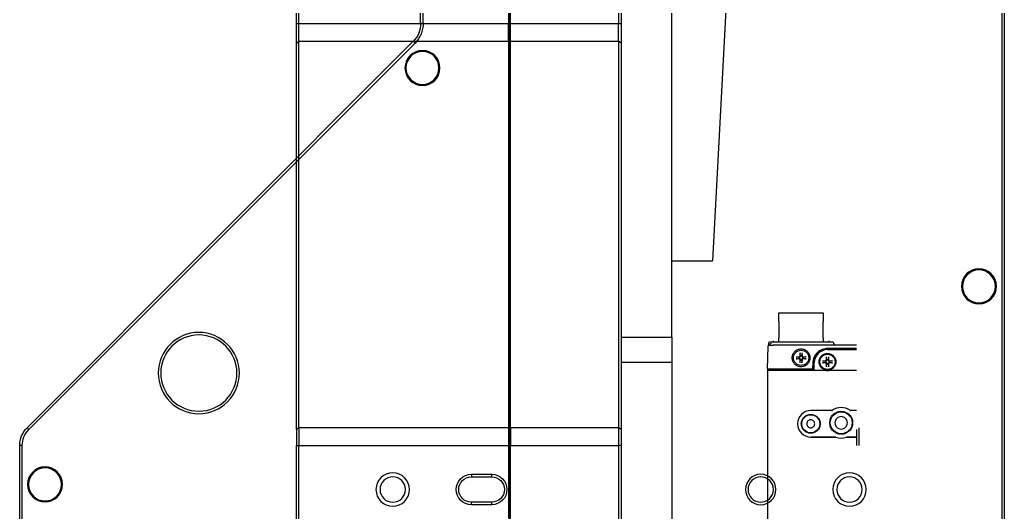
# Model space of a CAD drawing. Extents: x 500 to 100500, y -14500 to 21140.
# Drawn here: x 13304.9 to 13498.9, y -9928.5 to -9831.5 of the extents above; entities that cross this region are included whole.
import ezdxf

# ---------------------------------------------------------------- set-up
doc = ezdxf.new("R2010")
doc.units = 0
doc.linetypes.add('CENTER', pattern=[10.16, 6.35, -1.27, 1.27, -1.27])
doc.layers.get('0').update_dxf_attribs({"linetype": 'CONTINUOUS'})
for name, color, linetype in [('30', 111, 'CONTINUOUS'), ('Center', 1, 'CENTER'), ('SLD-0', 7, 'CONTINUOUS')]:
    doc.layers.add(name, color=color, linetype=linetype)

# ---------------------------------------------------------------- blocks, each defined once
blk = doc.blocks.new('KJA$C74733F11')
at = {"layer": '30', "linetype": 'Continuous', "lineweight": 25}
for p, q in [((-42, 243.58), (-42, 286.8)), ((-41.5, 243.58), (-41.5, 286.8)), ((-0.2, 286.8), (-0.2, 243.58)), ((0, 243.58), (0, 286.8)), ((0.2, 243.58), (0.2, 286.8)), ((21.5, 256.8), (21.5, 243.58)), ((-42, 243.58), (-41.5, 243.58)), ((-42, 239.7), (-42, 243.58)), ((-41.5, 240.05), (-41.5, 243.58)), ((-41.5, 243.58), (-0.2, 243.58)), ((-0.2, 240.05), (-0.2, 243.58)), ((-0.2, 243.58), (0, 243.58)), ((0, 243.58), (0.2, 243.58)), ((0, 239.91), (0, 243.58)), ((0.2, 243.58), (21.5, 243.58)), ((0.2, 240.05), (0.2, 243.58)), ((21.5, 240.05), (21.5, 243.58)), ((21.5, 243.58), (22, 243.58)), ((-42, 239.7), (-41.5, 240.05)), ((-42, 163.62), (-42, 239.7)), ((-41.5, 163.98), (-41.5, 240.05)), ((-41.5, 240.05), (-0.2, 240.05)), ((-0.2, 240.05), (-0.2, 163.98)), ((0, 239.91), (-0.2, 240.05)), ((0, 239.91), (0.2, 240.05)), ((0, 163.84), (0, 239.91)), ((0.2, 163.98), (0.2, 240.05)), ((0.2, 240.05), (21.5, 240.05)), ((21.5, 240.05), (21.5, 163.98)), ((22, 239.7), (21.5, 240.05)), ((22, 232.81), (22, 163.62)), ((-41.5, 163.98), (-42, 163.62)), ((-42, 163.62), (-42, 160.44)), ((-41.5, 163.98), (-41.5, 160.44)), ((-0.2, 163.98), (-41.5, 163.98)), ((-0.2, 163.98), (-0.2, 160.44)), ((0, 163.84), (-0.2, 163.98)), ((0.2, 163.98), (0, 163.84)), ((0, 163.84), (0, 160.44)), ((0.2, 163.98), (0.2, 160.44)), ((21.5, 163.98), (0.2, 163.98)), ((21.5, 163.98), (21.5, 160.44)), ((22, 163.62), (21.5, 163.98)), ((22, 163.62), (22, 160.44)), ((-42, 160.44), (-41.5, 160.44)), ((-42, 78.4), (-42, 160.44)), ((-41.5, 78.4), (-41.5, 160.44)), ((-41.5, 160.44), (-0.2, 160.44)), ((-0.2, 160.44), (-0.2, 146.13)), ((0, 160.44), (-0.2, 160.44)), ((0, 145.93), (0, 160.44)), ((0, 160.44), (0.2, 160.44)), ((0.2, 146.13), (0.2, 160.44)), ((0.2, 160.44), (21.5, 160.44)), ((21.5, 160.44), (21.5, 78.4)), ((22, 160.44), (21.5, 160.44)), ((22, 160.44), (22, 78.4))]:
    blk.add_line(p, q, dxfattribs=at)
blk = doc.blocks.new('KJA$C3C655F6F')
at = {"layer": '30', "linetype": 'Continuous', "lineweight": 25}
for p, q in [((-33.26, 287), (-33.26, 87.4)), ((-32.76, 287), (-32.76, 87.4)), ((81.24, 243.78), (81.24, 287)), ((81.74, 243.78), (81.74, 287)), ((81.24, 243.78), (81.74, 243.78)), ((82.85, 239.9), (83.21, 240.25)), ((158.92, 163.82), (82.85, 239.9)), ((159.28, 164.18), (83.21, 240.25)), ((159.28, 164.18), (158.92, 163.82)), ((160.24, 78.6), (160.24, 160.64)), ((160.24, 160.64), (160.74, 160.64)), ((160.74, 78.6), (160.74, 160.64)), ((71.74, 155), (67.74, 155)), ((67.74, 154.5), (67.74, 155)), ((71.74, 154.5), (67.74, 154.5)), ((71.74, 155), (71.74, 154.5)), ((67.74, 149), (67.74, 149.5)), ((67.74, 149.5), (71.74, 149.5)), ((71.74, 149), (71.74, 149.5)), ((67.74, 149), (71.74, 149))]:
    blk.add_line(p, q, dxfattribs=at)
for centre, radius in [((81.38, 235), 3.45), ((81.38, 235), 3.25), ((-28.26, 192), 3.45), ((-28.26, 192), 3.25), ((125.45, 174.93), 8), ((125.45, 174.93), 7.5), ((-2.76, 152), 3.3), ((87.24, 152), 3.3), ((155.74, 153), 3.45), ((155.74, 153), 3.25), ((-2.76, 152), 2.5), ((14.74, 152), 3), ((14.74, 152), 2.5), ((87.24, 152), 2.5)]:
    blk.add_circle(centre, radius, dxfattribs=at)
for centre, radius, start, end in [((86.74, 243.78), 5.5, 180, 225), ((86.74, 243.78), 5, 180, 225), ((155.74, 160.64), 4.5, 360, 45), ((155.74, 160.64), 5, 360, 45), ((67.74, 152), 3, 90, 270), ((67.74, 152), 2.5, 90, 270), ((71.74, 152), 3, 270, 90), ((71.74, 152), 2.5, 270, 90)]:
    blk.add_arc(centre, radius, start, end, dxfattribs=at)
blk = doc.blocks.new('KJ특성')
at = {"layer": 'Center', "ltscale": 0.5}
blk.add_line((10865.8, -70781.64, -10.47), (10865.8, -71350.14, -10.47), dxfattribs=at)
at = {"layer": 'SLD-0'}
for p, q in [((10897.8, -71150.14, -10.47), (10897.8, -70955.14, -10.47)), ((10914.8, -70967.14, -10.47), (10905.8, -71135.14, -10.47)), ((10887.8, -71075.14, -10.47), (10887.8, -71099.13, -10.47)), ((10897.8, -71135.14, -10.47), (10905.8, -71135.14, -10.47)), ((10887.8, -71150.14, -10.47), (10897.8, -71150.14, -10.47)), ((10897.8, -71150.14, -10.47), (10897.8, -71155.14, -10.47)), ((10897.8, -71155.14, -10.47), (10887.8, -71155.14, -10.47)), ((10897.8, -71155.14, -10.47), (10897.8, -71190.14, -10.47))]:
    blk.add_line(p, q, dxfattribs=at)
at = {"layer": '30', "xscale": -1}
blk.add_blockref('KJA$C3C655F6F', (10930.03, -71332.14, -10.47), dxfattribs=at)
at = {"layer": '30'}
blk.add_blockref('KJA$C74733F11', (10865.8, -71331.94, -10.47), dxfattribs=at)
blk = doc.blocks.new('KJVision R')
at = {"color": 2, "linetype": 'Continuous', "lineweight": 25}
for p, q in [((9887.57, -71145.4, 54.87), (9887.57, -71147.1, 54.87)), ((9896.42, -71145.4, 54.87), (9887.57, -71145.4, 54.87)), ((9896.42, -71147.1, 54.87), (9896.42, -71145.4, 54.87)), ((9887.64, -71147.1, 54.87), (9887.64, -71150.3, 54.87)), ((9896.35, -71150.3, 54.87), (9896.35, -71147.1, 54.87)), ((9885.55, -71151.29, 54.87), (9885.53, -71151.89, 54.87)), ((9886.5, -71150.85, 54.87), (9886.5, -71151.1, 54.87)), ((9887.57, -71150.3, 54.87), (9887.57, -71150.94, 54.87)), ((9896.42, -71150.94, 54.87), (9896.42, -71150.3, 54.87)), ((9897.5, -71151.1, 54.87), (9897.5, -71150.85, 54.87)), ((9898.45, -71151.41, 54.87), (9898.44, -71151.29, 54.87)), ((9885.4, -71156.4, 54.87), (9885.52, -71151.99, 54.87)), ((9902.9, -71151.7, 54.87), (9886.52, -71151.7, 54.87)), ((9891.81, -71153.78, 54.87), (9891.82, -71153.23, 54.87)), ((9891.89, -71153.78, 54.87), (9891.82, -71153.37, 54.87)), ((9892.17, -71153.37, 54.87), (9892.1, -71153.78, 54.87)), ((9892.17, -71153.23, 54.87), (9892.18, -71153.78, 54.87)), ((9897.2, -71152.36, 54.87), (9902.9, -71152.36, 54.87)), ((9902.9, -71152.37, 54.87), (9897.2, -71152.37, 54.87)), ((9897.2, -71152.6, 54.87), (9902.9, -71152.6, 54.87)), ((9891.02, -71154.03, 54.87), (9891.56, -71154.02, 54.87)), ((9891.56, -71154.4, 54.87), (9891.02, -71154.39, 54.87)), ((9891.15, -71154.04, 54.87), (9891.56, -71154.1, 54.87)), ((9891.56, -71154.32, 54.87), (9891.15, -71154.38, 54.87)), ((9891.56, -71154.1, 54.87), (9891.6, -71154.11, 54.87)), ((9891.6, -71154.31, 54.87), (9891.56, -71154.32, 54.87)), ((9891.82, -71155.19, 54.87), (9891.81, -71154.64, 54.87)), ((9891.82, -71155.05, 54.87), (9891.89, -71154.64, 54.87)), ((9891.89, -71153.82, 54.87), (9891.89, -71153.78, 54.87)), ((9891.89, -71154.64, 54.87), (9891.89, -71154.6, 54.87)), ((9892.1, -71153.78, 54.87), (9892.1, -71153.82, 54.87)), ((9892.1, -71154.6, 54.87), (9892.1, -71154.64, 54.87)), ((9892.1, -71154.64, 54.87), (9892.17, -71155.05, 54.87)), ((9892.18, -71154.64, 54.87), (9892.17, -71155.19, 54.87)), ((9892.39, -71154.11, 54.87), (9892.43, -71154.1, 54.87)), ((9892.43, -71154.32, 54.87), (9892.39, -71154.31, 54.87)), ((9892.43, -71154.02, 54.87), (9892.97, -71154.03, 54.87)), ((9892.43, -71154.1, 54.87), (9892.84, -71154.04, 54.87)), ((9892.84, -71154.38, 54.87), (9892.43, -71154.32, 54.87)), ((9892.97, -71154.39, 54.87), (9892.43, -71154.4, 54.87)), ((9894.32, -71156.4, 54.87), (9894.36, -71155.13, 54.87)), ((9894.37, -71155.13, 54.87), (9894.33, -71156.7, 54.87)), ((9894.55, -71156.7, 54.87), (9894.6, -71155.13, 54.87)), ((9896.22, -71154.82, 54.87), (9896.76, -71154.81, 54.87)), ((9896.76, -71155.19, 54.87), (9896.22, -71155.18, 54.87)), ((9896.35, -71154.83, 54.87), (9896.76, -71154.89, 54.87)), ((9896.76, -71155.11, 54.87), (9896.35, -71155.17, 54.87)), ((9896.76, -71154.89, 54.87), (9896.8, -71154.9, 54.87)), ((9896.8, -71155.1, 54.87), (9896.76, -71155.11, 54.87)), ((9897.01, -71154.57, 54.87), (9897.02, -71154.02, 54.87)), ((9897.09, -71154.57, 54.87), (9897.02, -71154.16, 54.87)), ((9897.09, -71154.61, 54.87), (9897.09, -71154.57, 54.87)), ((9897.37, -71154.16, 54.87), (9897.3, -71154.57, 54.87)), ((9897.3, -71154.57, 54.87), (9897.3, -71154.61, 54.87)), ((9897.37, -71154.02, 54.87), (9897.38, -71154.57, 54.87)), ((9897.59, -71154.9, 54.87), (9897.63, -71154.89, 54.87)), ((9897.63, -71155.11, 54.87), (9897.59, -71155.1, 54.87)), ((9897.63, -71154.81, 54.87), (9898.17, -71154.82, 54.87)), ((9897.63, -71154.89, 54.87), (9898.04, -71154.83, 54.87)), ((9898.04, -71155.17, 54.87), (9897.63, -71155.11, 54.87)), ((9898.17, -71155.18, 54.87), (9897.63, -71155.19, 54.87)), ((9885.4, -71156.4, 54.87), (9885.4, -71156.7, 54.87)), ((9885.4, -71156.7, 54.87), (9885.4, -71191.6, 54.87)), ((9886.4, -71156.7, 54.87), (9885.4, -71156.7, 54.87)), ((9886.4, -71156.4, 54.87), (9894.32, -71156.4, 54.87)), ((9894.55, -71156.7, 54.87), (9886.4, -71156.7, 54.87)), ((9894.32, -71156.7, 54.87), (9894.32, -71156.4, 54.87)), ((9896.71, -71156.7, 54.87), (9894.55, -71156.7, 54.87)), ((9897.02, -71155.98, 54.87), (9897.01, -71155.43, 54.87)), ((9897.02, -71155.84, 54.87), (9897.09, -71155.43, 54.87)), ((9897.09, -71155.43, 54.87), (9897.09, -71155.39, 54.87)), ((9897.3, -71155.39, 54.87), (9897.3, -71155.43, 54.87)), ((9897.3, -71155.43, 54.87), (9897.37, -71155.84, 54.87)), ((9897.38, -71155.43, 54.87), (9897.37, -71155.98, 54.87)), ((9902.9, -71156.7, 54.87), (9897.68, -71156.7, 54.87)), ((9898.1, -71164.6, 54.87), (9893.9, -71164.6, 54.87)), ((9898.1, -71164.6, 54.87), (9898.1, -71164.6, 54.87)), ((9901.69, -71164.6, 54.87), (9901.69, -71164.6, 54.87)), ((9902.9, -71164.6, 54.87), (9901.69, -71164.6, 54.87)), ((9902.9, -71168.31, 54.87), (9902.9, -71171.49, 54.87)), ((9903.4, -71167.96, 54.87), (9903.4, -71171.49, 54.87)), ((9898.82, -71169.8, 54.87), (9893.9, -71169.8, 54.87)), ((9893.9, -71169.8, 54.87), (9898.82, -71169.8, 54.87)), ((9898.82, -71169.8, 54.87), (9898.82, -71169.8, 54.87)), ((9902.9, -71169.8, 54.87), (9900.97, -71169.8, 54.87)), ((9900.97, -71169.8, 54.87), (9900.97, -71169.8, 54.87)), ((9900.97, -71169.8, 54.87), (9902.9, -71169.8, 54.87))]:
    blk.add_line(p, q, dxfattribs=at)
for centre, radius in [((9892, -71154.21, 54.87), 1.5), ((9897.2, -71155, 54.87), 1.5), ((9899.9, -71167, 54.87), 2.17), ((9893.9, -71167.2, 54.87), 1.78)]:
    blk.add_circle(centre, radius, dxfattribs=at)
for centre, radius, start, end in [((9885.75, -71151.3, 54.87), 0.2, 90, 178.5), ((9898.24, -71151.3, 54.87), 0.2, 1.5, 90), ((9898.75, -71151.4, 54.87), 0.3, 181.5, 270), ((9897.2, -71155.2, 54.87), 2.6, 90, 178.5), ((9892, -71154.21, 54.87), 0.405, 165.0998, 194.9002), ((9892, -71154.21, 54.87), 0.405, 75.0998, 104.9002), ((9892, -71154.21, 54.87), 0.405, 255.0998, 284.9002), ((9892, -71154.21, 54.87), 0.405, 345.0998, 14.9002), ((9897.2, -71155, 54.87), 0.405, 165.0998, 194.9002), ((9897.2, -71155, 54.87), 0.405, 75.0998, 104.9002), ((9897.2, -71155, 54.87), 0.405, 345.0998, 14.9002), ((9897.2, -71155, 54.87), 0.405, 255.0998, 284.9002), ((9893.9, -71167.2, 54.87), 2.6, 90, 270), ((9899.9, -71167, 54.87), 3, 53.1134, 126.8866), ((9899.9, -71167, 54.87), 3, 248.9515, 291.0485), ((9899.9, -71167, 54.87), 3, 248.9512, 291.0488)]:
    blk.add_arc(centre, radius, start, end, dxfattribs=at)
for points, knots in [([(9886.09, -71151.41, 54.87), (9885.93, -71151.46, 54.87), (9885.61, -71151.57, 54.87), (9885.56, -71151.78, 54.87), (9885.53, -71151.89, 54.87)], [0, 0, 0, 0, 0.500795, 1, 1, 1, 1]), ([(9898.24, -71151.1, 54.87), (9898.16, -71151.1, 54.87), (9898.03, -71151.1, 54.87), (9897.25, -71151.1, 54.87), (9896.45, -71151.1, 54.87), (9895.45, -71151.1, 54.87), (9893.99, -71151.1, 54.87), (9892, -71151.1, 54.87), (9890, -71151.1, 54.87), (9888.54, -71151.1, 54.87), (9887.54, -71151.1, 54.87), (9886.74, -71151.1, 54.87), (9885.96, -71151.1, 54.87), (9885.83, -71151.1, 54.87), (9885.75, -71151.1, 54.87)], [0, 0, 0, 0, 0.119728, 0.18418, 0.25, 0.31582, 0.380272, 0.5, 0.619728, 0.68418, 0.75, 0.81582, 0.880272, 1, 1, 1, 1]), ([(9885.88, -71151.7, 54.87), (9885.84, -71151.7, 54.87), (9885.75, -71151.71, 54.87), (9885.7, -71151.73, 54.87), (9885.67, -71151.74, 54.87)], [0, 0, 0, 0, 0.480604, 1, 1, 1, 1]), ([(9885.93, -71151.7, 54.87), (9885.96, -71151.7, 54.87), (9886.02, -71151.7, 54.87), (9886.13, -71151.7, 54.87), (9886.29, -71151.7, 54.87), (9886.43, -71151.7, 54.87), (9886.52, -71151.7, 54.87)], [0, 0, 0, 0, 0.206367, 0.413511, 0.619889, 1, 1, 1, 1]), ([(9891.82, -71153.23, 54.87), (9891.82, -71153.25, 54.87), (9891.82, -71153.28, 54.87), (9891.82, -71153.31, 54.87), (9891.82, -71153.35, 54.87), (9891.82, -71153.36, 54.87), (9891.82, -71153.37, 54.87)], [0, 0, 0, 0, 0.25462, 0.498285, 0.749871, 1, 1, 1, 1]), ([(9892.17, -71153.23, 54.87), (9892.17, -71153.25, 54.87), (9892.17, -71153.27, 54.87), (9892.17, -71153.31, 54.87), (9892.17, -71153.35, 54.87), (9892.17, -71153.36, 54.87), (9892.17, -71153.37, 54.87)], [0, 0, 0, 0, 0.251974, 0.498089, 0.747202, 1, 1, 1, 1]), ([(9894.36, -71155.13, 54.87), (9894.4, -71154.78, 54.87), (9894.48, -71154.23, 54.87), (9894.84, -71153.59, 54.87), (9895.2, -71153.15, 54.87), (9895.65, -71152.8, 54.87), (9896.3, -71152.46, 54.87), (9896.84, -71152.4, 54.87), (9897.2, -71152.36, 54.87)], [0, 0, 0, 0, 0.23985, 0.369897, 0.500055, 0.630085, 0.760226, 1, 1, 1, 1]), ([(9891.02, -71154.03, 54.87), (9891.03, -71154.03, 54.87), (9891.06, -71154.03, 54.87), (9891.1, -71154.03, 54.87), (9891.13, -71154.03, 54.87), (9891.15, -71154.04, 54.87), (9891.15, -71154.04, 54.87)], [0, 0, 0, 0, 0.251974, 0.498089, 0.747202, 1, 1, 1, 1]), ([(9891.02, -71154.39, 54.87), (9891.03, -71154.39, 54.87), (9891.06, -71154.39, 54.87), (9891.1, -71154.39, 54.87), (9891.13, -71154.39, 54.87), (9891.15, -71154.38, 54.87), (9891.15, -71154.38, 54.87)], [0, 0, 0, 0, 0.25462, 0.498285, 0.749871, 1, 1, 1, 1]), ([(9891.6, -71154.11, 54.87), (9891.64, -71154.1, 54.87), (9891.69, -71154.09, 54.87), (9891.76, -71154.05, 54.87), (9891.8, -71154.02, 54.87), (9891.84, -71153.97, 54.87), (9891.88, -71153.91, 54.87), (9891.88, -71153.85, 54.87), (9891.89, -71153.82, 54.87)], [0, 0, 0, 0, 0.248487, 0.381526, 0.5, 0.618379, 0.751513, 1, 1, 1, 1]), ([(9891.89, -71154.6, 54.87), (9891.88, -71154.57, 54.87), (9891.88, -71154.51, 54.87), (9891.84, -71154.45, 54.87), (9891.8, -71154.4, 54.87), (9891.76, -71154.37, 54.87), (9891.69, -71154.33, 54.87), (9891.64, -71154.32, 54.87), (9891.6, -71154.31, 54.87)], [0, 0, 0, 0, 0.248487, 0.381527, 0.5, 0.618379, 0.751513, 1, 1, 1, 1]), ([(9891.82, -71155.19, 54.87), (9891.82, -71155.17, 54.87), (9891.82, -71155.14, 54.87), (9891.82, -71155.11, 54.87), (9891.82, -71155.07, 54.87), (9891.82, -71155.06, 54.87), (9891.82, -71155.05, 54.87)], [0, 0, 0, 0, 0.251974, 0.498089, 0.747202, 1, 1, 1, 1]), ([(9892.1, -71153.82, 54.87), (9892.11, -71153.85, 54.87), (9892.12, -71153.91, 54.87), (9892.15, -71153.97, 54.87), (9892.19, -71154.02, 54.87), (9892.23, -71154.05, 54.87), (9892.3, -71154.09, 54.87), (9892.35, -71154.1, 54.87), (9892.39, -71154.11, 54.87)], [0, 0, 0, 0, 0.248487, 0.381527, 0.5, 0.618379, 0.751513, 1, 1, 1, 1]), ([(9892.39, -71154.31, 54.87), (9892.35, -71154.32, 54.87), (9892.3, -71154.33, 54.87), (9892.23, -71154.37, 54.87), (9892.19, -71154.4, 54.87), (9892.15, -71154.45, 54.87), (9892.12, -71154.51, 54.87), (9892.11, -71154.57, 54.87), (9892.1, -71154.6, 54.87)], [0, 0, 0, 0, 0.248487, 0.3815269, 0.4999999, 0.6183783, 0.751513, 1, 1, 1, 1]), ([(9892.17, -71155.19, 54.87), (9892.17, -71155.17, 54.87), (9892.17, -71155.14, 54.87), (9892.17, -71155.11, 54.87), (9892.17, -71155.07, 54.87), (9892.17, -71155.06, 54.87), (9892.17, -71155.05, 54.87)], [0, 0, 0, 0, 0.2546203, 0.498285, 0.7498711, 1, 1, 1, 1]), ([(9892.97, -71154.03, 54.87), (9892.96, -71154.03, 54.87), (9892.93, -71154.03, 54.87), (9892.89, -71154.03, 54.87), (9892.86, -71154.03, 54.87), (9892.84, -71154.04, 54.87), (9892.84, -71154.04, 54.87)], [0, 0, 0, 0, 0.25462, 0.498285, 0.749871, 1, 1, 1, 1]), ([(9892.84, -71154.38, 54.87), (9892.84, -71154.38, 54.87), (9892.86, -71154.39, 54.87), (9892.89, -71154.39, 54.87), (9892.93, -71154.39, 54.87), (9892.96, -71154.39, 54.87), (9892.97, -71154.39, 54.87)], [0, 0, 0, 0, 0.2527979, 0.5019113, 0.7480262, 1, 1, 1, 1]), ([(9896.22, -71154.82, 54.87), (9896.23, -71154.82, 54.87), (9896.26, -71154.82, 54.87), (9896.3, -71154.82, 54.87), (9896.33, -71154.82, 54.87), (9896.35, -71154.83, 54.87), (9896.35, -71154.83, 54.87)], [0, 0, 0, 0, 0.251974, 0.498089, 0.747202, 1, 1, 1, 1]), ([(9896.22, -71155.18, 54.87), (9896.23, -71155.18, 54.87), (9896.26, -71155.18, 54.87), (9896.3, -71155.18, 54.87), (9896.33, -71155.18, 54.87), (9896.35, -71155.17, 54.87), (9896.35, -71155.17, 54.87)], [0, 0, 0, 0, 0.25462, 0.498285, 0.749871, 1, 1, 1, 1]), ([(9896.8, -71154.9, 54.87), (9896.84, -71154.89, 54.87), (9896.89, -71154.88, 54.87), (9896.96, -71154.84, 54.87), (9897, -71154.81, 54.87), (9897.04, -71154.76, 54.87), (9897.08, -71154.7, 54.87), (9897.08, -71154.64, 54.87), (9897.09, -71154.61, 54.87)], [0, 0, 0, 0, 0.248487, 0.3815264, 0.4999999, 0.6183789, 0.751513, 1, 1, 1, 1]), ([(9897.09, -71155.39, 54.87), (9897.08, -71155.36, 54.87), (9897.08, -71155.3, 54.87), (9897.04, -71155.24, 54.87), (9897, -71155.19, 54.87), (9896.96, -71155.16, 54.87), (9896.89, -71155.12, 54.87), (9896.84, -71155.11, 54.87), (9896.8, -71155.1, 54.87)], [0, 0, 0, 0, 0.248487, 0.381527, 0.5, 0.618379, 0.751513, 1, 1, 1, 1]), ([(9897.02, -71154.02, 54.87), (9897.02, -71154.04, 54.87), (9897.02, -71154.07, 54.87), (9897.02, -71154.1, 54.87), (9897.02, -71154.14, 54.87), (9897.02, -71154.15, 54.87), (9897.02, -71154.16, 54.87)], [0, 0, 0, 0, 0.25462, 0.498285, 0.749871, 1, 1, 1, 1]), ([(9897.3, -71154.61, 54.87), (9897.31, -71154.64, 54.87), (9897.32, -71154.7, 54.87), (9897.35, -71154.76, 54.87), (9897.39, -71154.81, 54.87), (9897.43, -71154.84, 54.87), (9897.5, -71154.88, 54.87), (9897.55, -71154.89, 54.87), (9897.59, -71154.9, 54.87)], [0, 0, 0, 0, 0.248487, 0.381527, 0.5, 0.618379, 0.751513, 1, 1, 1, 1]), ([(9897.59, -71155.1, 54.87), (9897.55, -71155.11, 54.87), (9897.5, -71155.12, 54.87), (9897.43, -71155.16, 54.87), (9897.39, -71155.19, 54.87), (9897.35, -71155.24, 54.87), (9897.32, -71155.3, 54.87), (9897.31, -71155.36, 54.87), (9897.3, -71155.39, 54.87)], [0, 0, 0, 0, 0.248487, 0.3815267, 0.4999999, 0.6183791, 0.751513, 1, 1, 1, 1]), ([(9897.37, -71154.02, 54.87), (9897.37, -71154.04, 54.87), (9897.37, -71154.06, 54.87), (9897.37, -71154.1, 54.87), (9897.37, -71154.14, 54.87), (9897.37, -71154.15, 54.87), (9897.37, -71154.16, 54.87)], [0, 0, 0, 0, 0.251974, 0.498089, 0.747202, 1, 1, 1, 1]), ([(9898.17, -71154.82, 54.87), (9898.16, -71154.82, 54.87), (9898.13, -71154.82, 54.87), (9898.09, -71154.82, 54.87), (9898.06, -71154.82, 54.87), (9898.04, -71154.83, 54.87), (9898.04, -71154.83, 54.87)], [0, 0, 0, 0, 0.2546203, 0.498285, 0.7498711, 1, 1, 1, 1]), ([(9898.04, -71155.17, 54.87), (9898.04, -71155.17, 54.87), (9898.06, -71155.18, 54.87), (9898.09, -71155.18, 54.87), (9898.13, -71155.18, 54.87), (9898.16, -71155.18, 54.87), (9898.17, -71155.18, 54.87)], [0, 0, 0, 0, 0.252798, 0.501911, 0.748026, 1, 1, 1, 1]), ([(9885.4, -71156.4, 54.87), (9885.42, -71156.4, 54.87), (9885.45, -71156.39, 54.87), (9885.68, -71156.39, 54.87), (9886.01, -71156.39, 54.87), (9886.27, -71156.4, 54.87), (9886.4, -71156.4, 54.87)], [0, 0, 0, 0, 0.250005, 0.5, 0.749995, 1, 1, 1, 1]), ([(9897.2, -71156.75, 54.87), (9897.09, -71156.75, 54.87), (9896.95, -71156.74, 54.87), (9896.8, -71156.71, 54.87), (9896.74, -71156.7, 54.87), (9896.72, -71156.7, 54.87), (9896.71, -71156.7, 54.87), (9896.71, -71156.7, 54.87)], [0, 0, 0, 0, 0.625996, 0.86867, 0.95644, 0.98373, 1, 1, 1, 1]), ([(9897.02, -71155.98, 54.87), (9897.02, -71155.96, 54.87), (9897.02, -71155.93, 54.87), (9897.02, -71155.9, 54.87), (9897.02, -71155.86, 54.87), (9897.02, -71155.85, 54.87), (9897.02, -71155.84, 54.87)], [0, 0, 0, 0, 0.251974, 0.498089, 0.747202, 1, 1, 1, 1]), ([(9897.68, -71156.7, 54.87), (9897.68, -71156.7, 54.87), (9897.62, -71156.71, 54.87), (9897.46, -71156.74, 54.87), (9897.29, -71156.75, 54.87), (9897.2, -71156.75, 54.87)], [0, 0, 0, 0, 0.017695, 0.393401, 1, 1, 1, 1]), ([(9897.37, -71155.98, 54.87), (9897.37, -71155.96, 54.87), (9897.37, -71155.93, 54.87), (9897.37, -71155.9, 54.87), (9897.37, -71155.86, 54.87), (9897.37, -71155.85, 54.87), (9897.37, -71155.84, 54.87)], [0, 0, 0, 0, 0.25462, 0.498285, 0.749871, 1, 1, 1, 1]), ([(9898.06, -71164.5, 54.87), (9898.07, -71164.51, 54.87), (9898.07, -71164.52, 54.87), (9898.08, -71164.55, 54.87), (9898.08, -71164.57, 54.87), (9898.09, -71164.58, 54.87), (9898.09, -71164.6, 54.87), (9898.1, -71164.6, 54.87), (9898.1, -71164.6, 54.87)], [0, 0, 0, 0, 0.158219, 0.294543, 0.500921, 0.633319, 0.76057, 1, 1, 1, 1]), ([(9901.69, -71164.6, 54.87), (9901.69, -71164.6, 54.87), (9901.7, -71164.6, 54.87), (9901.7, -71164.58, 54.87), (9901.71, -71164.57, 54.87), (9901.71, -71164.55, 54.87), (9901.72, -71164.52, 54.87), (9901.72, -71164.51, 54.87), (9901.73, -71164.5, 54.87)], [0, 0, 0, 0, 0.23945, 0.366696, 0.49908, 0.70549, 0.841806, 1, 1, 1, 1]), ([(9898.8, -71169.9, 54.87), (9898.8, -71169.89, 54.87), (9898.8, -71169.87, 54.87), (9898.81, -71169.85, 54.87), (9898.81, -71169.83, 54.87), (9898.81, -71169.82, 54.87), (9898.82, -71169.8, 54.87), (9898.82, -71169.8, 54.87), (9898.82, -71169.8, 54.87)], [0, 0, 0, 0, 0.1575598, 0.3058011, 0.4447477, 0.5744305, 0.8052394, 1, 1, 1, 1]), ([(9900.99, -71169.9, 54.87), (9900.99, -71169.89, 54.87), (9900.99, -71169.87, 54.87), (9900.98, -71169.85, 54.87), (9900.98, -71169.83, 54.87), (9900.98, -71169.82, 54.87), (9900.97, -71169.8, 54.87), (9900.97, -71169.8, 54.87), (9900.97, -71169.8, 54.87)], [0, 0, 0, 0, 0.15756, 0.3058014, 0.4447481, 0.5744309, 0.8052397, 1, 1, 1, 1])]:
    blk.add_open_spline(points, degree=3, knots=knots, dxfattribs=at)
for points in [[(9885.52, -71151.99, 54.87), (9885.52, -71151.95, 54.87), (9885.53, -71151.88, 54.87), (9885.6, -71151.78, 54.87), (9885.7, -71151.71, 54.87), (9885.78, -71151.7, 54.87), (9885.82, -71151.7, 54.87)], [(9893.75, -71154.21, 54.87), (9893.72, -71153.98, 54.87), (9893.67, -71153.52, 54.87), (9893.26, -71152.94, 54.87), (9892.68, -71152.55, 54.87), (9891.99, -71152.41, 54.87), (9891.31, -71152.55, 54.87), (9890.73, -71152.94, 54.87), (9890.34, -71153.52, 54.87), (9890.2, -71154.21, 54.87), (9890.34, -71154.9, 54.87), (9890.73, -71155.48, 54.87), (9891.31, -71155.87, 54.87), (9891.99, -71156.01, 54.87), (9892.68, -71155.87, 54.87), (9893.26, -71155.48, 54.87), (9893.67, -71154.9, 54.87), (9893.72, -71154.44, 54.87), (9893.75, -71154.21, 54.87)], [(9897.2, -71152.37, 54.87), (9896.83, -71152.41, 54.87), (9896.1, -71152.5, 54.87), (9895.18, -71153.13, 54.87), (9894.52, -71154.04, 54.87), (9894.42, -71154.76, 54.87), (9894.37, -71155.13, 54.87)], [(9895.53, -71155, 54.87), (9895.56, -71155.22, 54.87), (9895.61, -71155.65, 54.87), (9895.99, -71156.2, 54.87), (9896.54, -71156.57, 54.87), (9897.2, -71156.7, 54.87), (9897.85, -71156.57, 54.87), (9898.4, -71156.2, 54.87), (9898.77, -71155.65, 54.87), (9898.9, -71155, 54.87), (9898.77, -71154.35, 54.87), (9898.4, -71153.79, 54.87), (9897.85, -71153.43, 54.87), (9897.2, -71153.3, 54.87), (9896.54, -71153.43, 54.87), (9895.99, -71153.79, 54.87), (9895.61, -71154.35, 54.87), (9895.56, -71154.78, 54.87), (9895.53, -71155, 54.87)], [(9891.56, -71154.02, 54.87), (9891.59, -71154.02, 54.87), (9891.66, -71154.01, 54.87), (9891.74, -71153.95, 54.87), (9891.79, -71153.87, 54.87), (9891.8, -71153.81, 54.87), (9891.81, -71153.78, 54.87)], [(9891.81, -71154.64, 54.87), (9891.8, -71154.61, 54.87), (9891.79, -71154.55, 54.87), (9891.74, -71154.47, 54.87), (9891.66, -71154.41, 54.87), (9891.59, -71154.4, 54.87), (9891.56, -71154.4, 54.87)], [(9892.18, -71153.78, 54.87), (9892.19, -71153.81, 54.87), (9892.2, -71153.87, 54.87), (9892.25, -71153.95, 54.87), (9892.33, -71154.01, 54.87), (9892.4, -71154.02, 54.87), (9892.43, -71154.02, 54.87)], [(9892.43, -71154.4, 54.87), (9892.4, -71154.4, 54.87), (9892.33, -71154.41, 54.87), (9892.25, -71154.47, 54.87), (9892.2, -71154.55, 54.87), (9892.19, -71154.61, 54.87), (9892.18, -71154.64, 54.87)], [(9896.76, -71154.81, 54.87), (9896.79, -71154.81, 54.87), (9896.86, -71154.8, 54.87), (9896.94, -71154.74, 54.87), (9896.99, -71154.66, 54.87), (9897, -71154.6, 54.87), (9897.01, -71154.57, 54.87)], [(9897.01, -71155.43, 54.87), (9897, -71155.4, 54.87), (9896.99, -71155.34, 54.87), (9896.94, -71155.26, 54.87), (9896.86, -71155.2, 54.87), (9896.79, -71155.19, 54.87), (9896.76, -71155.19, 54.87)], [(9897.38, -71154.57, 54.87), (9897.39, -71154.6, 54.87), (9897.4, -71154.66, 54.87), (9897.45, -71154.74, 54.87), (9897.53, -71154.8, 54.87), (9897.6, -71154.81, 54.87), (9897.63, -71154.81, 54.87)], [(9897.63, -71155.19, 54.87), (9897.6, -71155.19, 54.87), (9897.53, -71155.2, 54.87), (9897.45, -71155.26, 54.87), (9897.4, -71155.34, 54.87), (9897.39, -71155.4, 54.87), (9897.38, -71155.43, 54.87)], [(9897.64, -71167, 54.87), (9897.68, -71167.29, 54.87), (9897.74, -71167.88, 54.87), (9898.26, -71168.63, 54.87), (9899.01, -71169.13, 54.87), (9899.9, -71169.31, 54.87), (9900.78, -71169.13, 54.87), (9901.53, -71168.63, 54.87), (9902.03, -71167.88, 54.87), (9902.21, -71167, 54.87), (9902.03, -71166.12, 54.87), (9901.53, -71165.37, 54.87), (9900.78, -71164.86, 54.87), (9899.9, -71164.69, 54.87), (9899.01, -71164.86, 54.87), (9898.26, -71165.37, 54.87), (9897.74, -71166.12, 54.87), (9897.68, -71166.7, 54.87), (9897.64, -71167, 54.87)], [(9892.04, -71167.2, 54.87), (9892.07, -71167.44, 54.87), (9892.13, -71167.93, 54.87), (9892.55, -71168.54, 54.87), (9893.17, -71168.96, 54.87), (9893.9, -71169.1, 54.87), (9894.62, -71168.96, 54.87), (9895.24, -71168.54, 54.87), (9895.65, -71167.93, 54.87), (9895.8, -71167.2, 54.87), (9895.65, -71166.47, 54.87), (9895.24, -71165.86, 54.87), (9894.62, -71165.44, 54.87), (9893.9, -71165.3, 54.87), (9893.17, -71165.44, 54.87), (9892.55, -71165.86, 54.87), (9892.13, -71166.47, 54.87), (9892.07, -71166.96, 54.87), (9892.04, -71167.2, 54.87)], [(9893.9, -71166.42, 54.87), (9894, -71166.43, 54.87), (9894.2, -71166.45, 54.87), (9894.46, -71166.63, 54.87), (9894.64, -71166.89, 54.87), (9894.7, -71167.2, 54.87), (9894.64, -71167.51, 54.87), (9894.46, -71167.77, 54.87), (9894.2, -71167.94, 54.87), (9893.9, -71168, 54.87), (9893.59, -71167.94, 54.87), (9893.33, -71167.77, 54.87), (9893.15, -71167.51, 54.87), (9893.09, -71167.2, 54.87), (9893.15, -71166.89, 54.87), (9893.33, -71166.63, 54.87), (9893.59, -71166.45, 54.87), (9893.79, -71166.43, 54.87), (9893.9, -71166.42, 54.87)], [(9901.12, -71167, 54.87), (9901.11, -71167.16, 54.87), (9901.07, -71167.48, 54.87), (9900.78, -71167.89, 54.87), (9900.38, -71168.17, 54.87), (9899.89, -71168.26, 54.87), (9899.41, -71168.17, 54.87), (9899, -71167.89, 54.87), (9898.73, -71167.48, 54.87), (9898.63, -71167, 54.87), (9898.73, -71166.52, 54.87), (9899, -71166.11, 54.87), (9899.41, -71165.83, 54.87), (9899.89, -71165.74, 54.87), (9900.38, -71165.83, 54.87), (9900.78, -71166.11, 54.87), (9901.07, -71166.52, 54.87), (9901.11, -71166.84, 54.87), (9901.12, -71167, 54.87)]]:
    blk.add_open_spline(points, degree=3, dxfattribs=at)
at = {"layer": 'Center'}
blk.add_blockref('KJ특성', (-1031.25, 0), dxfattribs=at)

msp = doc.modelspace()

# ---------------------------------------------------------------- block references
at = {"layer": 'Center'}
msp.add_blockref('KJVision R', (3566.82, 61256.11, -194.4), dxfattribs=at)

doc.saveas('drawing.dxf')
